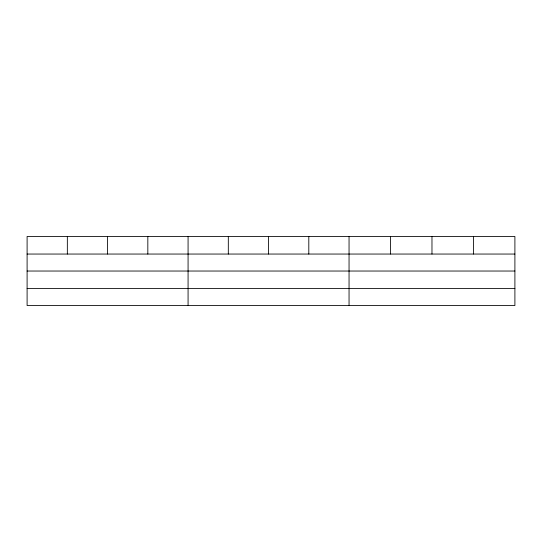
<?xml version="1.0" encoding="UTF-8"?>
<svg xmlns="http://www.w3.org/2000/svg" width="542" height="542" viewBox="0 0 542 542"><rect width="100%" height="100%" fill="white"/><g stroke="black" fill="none" stroke-linecap="round" stroke-linejoin="round"><path stroke-width="0.81" d="M514.9 271.034L514.9 236.481L27.1 236.481L27.1 305.519L514.9 305.519L514.9 271.034L27.1 271.034M27.1 254.049L514.9 254.049M27.1 288.534L514.9 288.534M473.437 236.481L473.437 254.049M431.974 236.481L431.974 254.049M390.511 236.481L390.511 254.049M349.048 236.481L349.048 305.519M308.805 236.481L308.805 254.049M268.561 236.481L268.561 254.049M228.317 236.481L228.317 254.049M188.074 236.481L188.074 305.519M147.831 236.481L147.831 254.049M107.587 236.481L107.587 254.049M67.344 236.481L67.344 254.049"/></g></svg>
